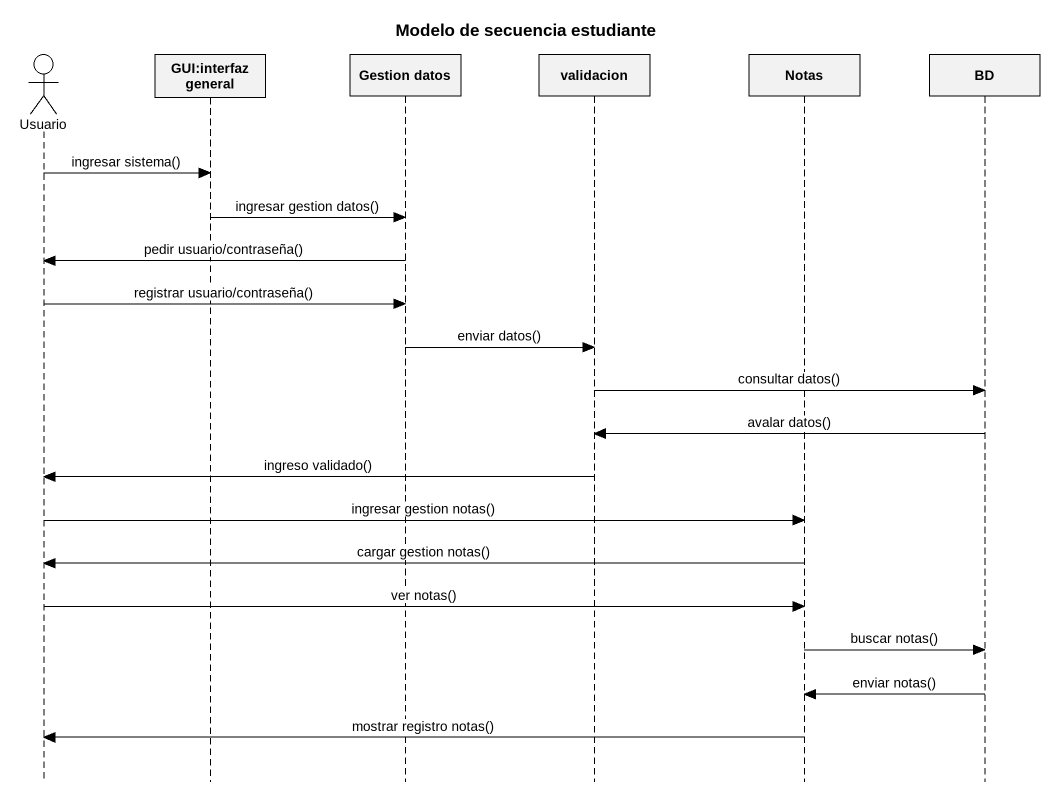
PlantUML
@startuml
title Modelo de secuencia estudiante
hide footbox
actor Usuario
participant "GUI:interfaz general" as GUI_interfaz_general
participant "Gestion datos" as Gestion_datos
participant validacion
participant Notas
participant BD

Usuario -> GUI_interfaz_general : ingresar sistema()
GUI_interfaz_general -> Gestion_datos : ingresar gestion datos()
Gestion_datos -> Usuario : pedir usuario/contraseña()
Usuario -> Gestion_datos : registrar usuario/contraseña()
Gestion_datos -> validacion : enviar datos()
validacion -> BD : consultar datos()
BD -> validacion : avalar datos()
validacion -> Usuario : ingreso validado()
Usuario -> Notas : ingresar gestion notas()
Notas -> Usuario : cargar gestion notas()
Usuario -> Notas : ver notas()
Notas -> BD : buscar notas()
BD -> Notas : enviar notas()
Notas -> Usuario : mostrar registro notas()
@enduml
